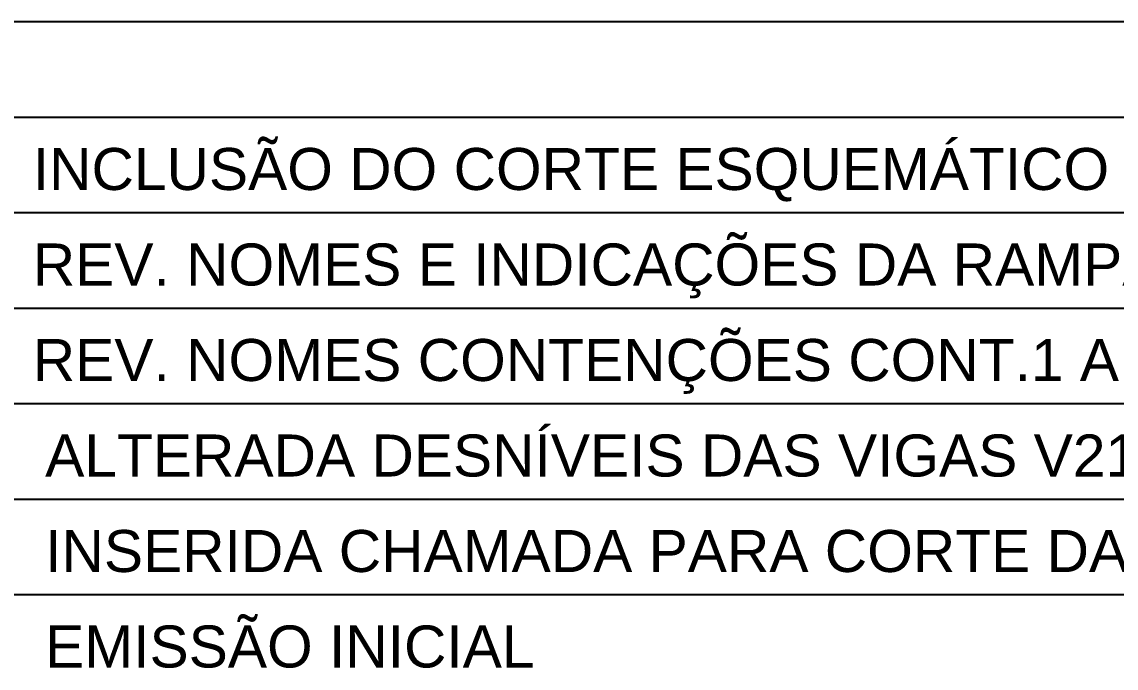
# Model space of a CAD drawing. Extents: x -4172 to 5483, y -2094 to 2406.
# Drawn here: x 4734.6 to 5021, y -1329 to -1159.8 of the extents above; entities that cross this region are included whole.
import ezdxf

# ---------------------------------------------------------------- set-up
doc = ezdxf.new("R2010")
doc.units = 0
doc.header["$LTSCALE"] = 50
doc.header["$MEASUREMENT"] = 0
doc.layers.add('CARIMBO', color=7, linetype='CONTINUOUS')
doc.layers.add('TERRENO', color=3, linetype='CONTINUOUS', lineweight=30)
doc.styles.add('AR-REF', font='arial.ttf')

msp = doc.modelspace()

# ---------------------------------------------------------------- linework, layer by layer
at = {"layer": 'CARIMBO', "color": 1}
for p, q in [((5433.726, -1159.799), (4585.226, -1159.799)), ((5433.726, -1184.799), (4585.226, -1184.799)), ((5433.726, -1209.799), (4585.226, -1209.799)), ((5433.726, -1234.799), (4585.226, -1234.799)), ((5433.726, -1259.799), (4585.226, -1259.799)), ((5433.726, -1284.799), (4585.226, -1284.799)), ((5433.726, -1309.799), (4585.226, -1309.799))]:
    msp.add_line(p, q, dxfattribs=at)

# ---------------------------------------------------------------- texts
at = {"layer": 'TERRENO', "linetype": 'ByBlock', "style": 'AR-REF'}
for s, p in [('INCLUSÃO DO CORTE ESQUEMÁTICO', (4737.461, -1203.81)), ('REV. NOMES E INDICAÇÕES DA RAMPA  E AJUSTES NAS CONTENÇÕES', (4737.461, -1228.81)), ('REV. NOMES CONTENÇÕES CONT.1 A CONT.8 / INSERIDOS CORTES CT1 A CT5', (4737.461, -1253.81)), ('ALTERADA DESNÍVEIS DAS VIGAS V211 E V251 PARA ATENDER RAMPA PED.', (4740.702, -1278.81)), ('INSERIDA CHAMADA PARA CORTE DA RAMPA DE PEDESTRE / REV. ESCADAS', (4740.702, -1303.81)), ('EMISSÃO INICIAL', (4740.702, -1328.81))]:
    msp.add_text(s, height=11, dxfattribs=at).set_placement(p)

doc.saveas('drawing.dxf')
